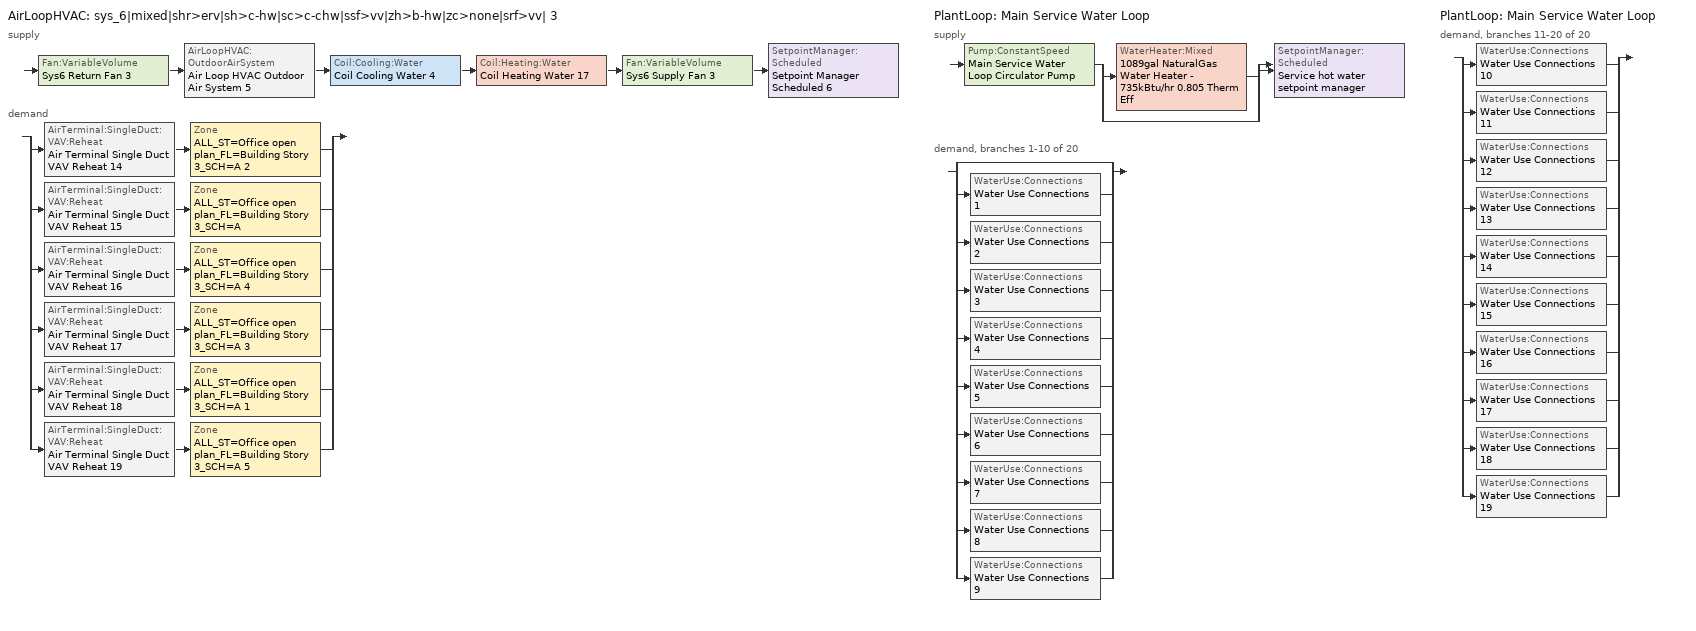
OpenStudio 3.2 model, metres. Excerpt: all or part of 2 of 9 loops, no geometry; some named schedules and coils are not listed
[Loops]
AirLoopHVAC 'sys_6|mixed|shr>erv|sh>c-hw|sc>c-chw|ssf>vv|zh>b-hw|zc>none|srf>vv| 3'
 supply: Fan:VariableVolume 'Sys6 Return Fan 3' > AirLoopHVAC:OutdoorAirSystem 'Air Loop HVAC Outdoor Air System 5' > Coil:Cooling:Water 'Coil Cooling Water 4' > Coil:Heating:Water 'Coil Heating Water 17' > Fan:VariableVolume 'Sys6 Supply Fan 3' > SetpointManager:Scheduled 'Setpoint Manager Scheduled 6'
 demand: split
  | AirTerminal:SingleDuct:VAV:Reheat 'Air Terminal Single Duct VAV Reheat 14' > Zone 'ALL_ST=Office open plan_FL=Building Story 3_SCH=A 2'
  | AirTerminal:SingleDuct:VAV:Reheat 'Air Terminal Single Duct VAV Reheat 15' > Zone 'ALL_ST=Office open plan_FL=Building Story 3_SCH=A'
  | AirTerminal:SingleDuct:VAV:Reheat 'Air Terminal Single Duct VAV Reheat 16' > Zone 'ALL_ST=Office open plan_FL=Building Story 3_SCH=A 4'
  | AirTerminal:SingleDuct:VAV:Reheat 'Air Terminal Single Duct VAV Reheat 17' > Zone 'ALL_ST=Office open plan_FL=Building Story 3_SCH=A 3'
  | AirTerminal:SingleDuct:VAV:Reheat 'Air Terminal Single Duct VAV Reheat 18' > Zone 'ALL_ST=Office open plan_FL=Building Story 3_SCH=A 1'
  | AirTerminal:SingleDuct:VAV:Reheat 'Air Terminal Single Duct VAV Reheat 19' > Zone 'ALL_ST=Office open plan_FL=Building Story 3_SCH=A 5'
PlantLoop 'Main Service Water Loop'
 supply: Pump:ConstantSpeed 'Main Service Water Loop Circulator Pump' > split
  | WaterHeater:Mixed '1089gal NaturalGas Water Heater - 735kBtu/hr 0.805 Therm Eff'
  | bypass
  join > SetpointManager:Scheduled 'Service hot water setpoint manager'
 demand, branches 1-10 of 20: split
  | bypass
  | WaterUse:Connections 'Water Use Connections 1'
  | WaterUse:Connections 'Water Use Connections 2'
  | WaterUse:Connections 'Water Use Connections 3'
  | WaterUse:Connections 'Water Use Connections 4'
  | WaterUse:Connections 'Water Use Connections 5'
  | WaterUse:Connections 'Water Use Connections 6'
  | WaterUse:Connections 'Water Use Connections 7'
  | WaterUse:Connections 'Water Use Connections 8'
  | WaterUse:Connections 'Water Use Connections 9'
PlantLoop 'Main Service Water Loop'
 demand, branches 11-20 of 20: split
  | WaterUse:Connections 'Water Use Connections 10'
  | WaterUse:Connections 'Water Use Connections 11'
  | WaterUse:Connections 'Water Use Connections 12'
  | WaterUse:Connections 'Water Use Connections 13'
  | WaterUse:Connections 'Water Use Connections 14'
  | WaterUse:Connections 'Water Use Connections 15'
  | WaterUse:Connections 'Water Use Connections 16'
  | WaterUse:Connections 'Water Use Connections 17'
  | WaterUse:Connections 'Water Use Connections 18'
  | WaterUse:Connections 'Water Use Connections 19'
[Sizing:Zone] Zone Cooling Design Supply Air Temperature Input Method=TemperatureDifference; Zone Cooling Design Supply Air Temperature {C}=14; Zone Cooling Design Supply Air Temperature Difference {deltaC}=11; Zone Heating Design Supply Air Temperature Input Method=TemperatureDifference; Zone Heating Design Supply Air Temperature {C}=40; Zone Heating Design Supply Air Temperature Difference {deltaC}=21; Zone Cooling Design Supply Air Humidity Ratio {kg-H2O/kg-air}=0.0085; Zone Heating Design Supply Air Humidity Ratio {kg-H2O/kg-air}=0.008; Zone Heating Sizing Factor=1.3; Zone Cooling Sizing Factor=1.1; Cooling Design Air Flow Method=DesignDay; Heating Design Air Flow Method=DesignDay; Account for Dedicated Outdoor Air System=No; Dedicated Outdoor Air System Control Strategy=NeutralSupplyAir; Dedicated Outdoor Air Low Setpoint Temperature for Design {C}=autosize; Dedicated Outdoor Air High Setpoint Temperature for Design {C}=autosize
ALL_ST=Office open plan_FL=Building Story 3_SCH=A; ALL_ST=Office open plan_FL=Building Story 3_SCH=A 1; ALL_ST=Office open plan_FL=Building Story 3_SCH=A 2; ALL_ST=Office open plan_FL=Building Story 3_SCH=A 3; ALL_ST=Office open plan_FL=Building Story 3_SCH=A 4; ALL_ST=Office open plan_FL=Building Story 3_SCH=A 5
[Zone equipment]
ALL_ST=Office open plan_FL=Building Story 3_SCH=A: Air Terminal Single Duct VAV Reheat 15, Zone HVAC Baseboard Convective Water 16
ALL_ST=Office open plan_FL=Building Story 3_SCH=A 1: Air Terminal Single Duct VAV Reheat 18, Zone HVAC Baseboard Convective Water 19
ALL_ST=Office open plan_FL=Building Story 3_SCH=A 2: Air Terminal Single Duct VAV Reheat 14, Zone HVAC Baseboard Convective Water 15
ALL_ST=Office open plan_FL=Building Story 3_SCH=A 3: Air Terminal Single Duct VAV Reheat 17, Zone HVAC Baseboard Convective Water 18
ALL_ST=Office open plan_FL=Building Story 3_SCH=A 4: Air Terminal Single Duct VAV Reheat 16, Zone HVAC Baseboard Convective Water 17
ALL_ST=Office open plan_FL=Building Story 3_SCH=A 5: Air Terminal Single Duct VAV Reheat 19, Zone HVAC Baseboard Convective Water 20
[PlantLoop]
Main Service Water Loop: Glycol Concentration=0; Maximum Loop Temperature {C}=60; Minimum Loop Temperature {C}=10; Plant Loop Volume {m3}=Autocalculate; Load Distribution Scheme=Optimal
[Sizing:Plant]
Main Service Water Loop: Loop Type=Heating; Design Loop Exit Temperature {C}=60; Loop Design Temperature Difference {deltaC}=5; Sizing Option=NonCoincident; Zone Timesteps in Averaging Window=1; Coincident Sizing Factor Mode=None
[AirLoopHVAC]
sys_6|mixed|shr>erv|sh>c-hw|sc>c-chw|ssf>vv|zh>b-hw|zc>none|srf>vv| 3: Availability Schedule=sys_6|mixed|shr>none|sh>c-hw|sc>c-chw|ssf>vv|zh>b-hw|zc>none|srf>vv| 3 Occ Sch; Design Supply Air Flow Rate {m3/s}=autosize; Design Return Air Flow Fraction of Supply Air Flow=1
[Sizing:System]
sys_6|mixed|shr>erv|sh>c-hw|sc>c-chw|ssf>vv|zh>b-hw|zc>none|srf>vv| 3: Type of Load to Size On=Sensible; Design Outdoor Air Flow Rate {m3/s}=Autosize; Central Heating Maximum System Air Flow Ratio=0.3; Preheat Design Temperature {C}=7; Preheat Design Humidity Ratio {kg-H2O/kg-Air}=0.008; Precool Design Temperature {C}=12.8; Precool Design Humidity Ratio {kg-H2O/kg-Air}=0.008; Central Cooling Design Supply Air Temperature {C}=13; Central Heating Design Supply Air Temperature {C}=13.1; Sizing Option=NonCoincident; 100% Outdoor Air in Cooling=No; 100% Outdoor Air in Heating=No; Central Cooling Design Supply Air Humidity Ratio {kg-H2O/kg-Air}=0.0085; Central Heating Design Supply Air Humidity Ratio {kg-H2O/kg-Air}=0.008; Cooling Design Air Flow Method=DesignDay; Cooling Design Air Flow Rate {m3/s}=0; Heating Design Air Flow Method=DesignDay; Heating Design Air Flow Rate {m3/s}=0; System Outdoor Air Method=ZoneSum; Zone Maximum Outdoor Air Fraction=1; Cooling Supply Air Flow Rate Per Floor Area {m3/s-m2}=0.00996765; Cooling Fraction of Autosized Cooling Supply Air Flow Rate=1; Cooling Supply Air Flow Rate Per Unit Cooling Capacity {m3/s-W}=3.94755e-05; Heating Supply Air Flow Rate Per Floor Area {m3/s-m2}=0.00996765; Heating Fraction of Autosized Heating Supply Air Flow Rate=1; Heating Fraction of Autosized Cooling Supply Air Flow Rate=1; Heating Supply Air Flow Rate Per Unit Heating Capacity {m3/s-W}=3.15882e-05; Cooling Design Capacity Method=CoolingDesignCapacity; Cooling Design Capacity {W}=autosize; Cooling Design Capacity Per Floor Area {W/m2}=234.7; Fraction of Autosized Cooling Design Capacity=1; Heating Design Capacity Method=HeatingDesignCapacity; Heating Design Capacity {W}=autosize; Heating Design Capacity Per Floor Area {W/m2}=157; Fraction of Autosized Heating Design Capacity=1; Central Cooling Capacity Control Method=OnOff
[Controller:OutdoorAir]
Controller Outdoor Air 5: Minimum Outdoor Air Flow Rate {m3/s}=autosize; Maximum Outdoor Air Flow Rate {m3/s}=Autosize; Economizer Control Type=DifferentialEnthalpy; Economizer Control Action Type=ModulateFlow; Lockout Type=NoLockout; Minimum Limit Type=FixedMinimum; Minimum Outdoor Air Schedule=sys_6|mixed|shr>none|sh>c-hw|sc>c-chw|ssf>vv|zh>b-hw|zc>none|srf>vv| 3 Occ Sch; Controller Mechanical Ventilation=Controller Mechanical Ventilation 5; High Humidity Control=No; Heat Recovery Bypass Control Type=BypassWhenOAFlowGreaterThanMinimum
[Controller:MechanicalVentilation]
Controller Mechanical Ventilation 5: Availability Schedule=Always On Discrete; System Outdoor Air Method=ZoneSum
[AirLoopHVAC:OutdoorAirSystem]
Air Loop HVAC Outdoor Air System 5: Controller=Controller Outdoor Air 5
[SetpointManager:Scheduled] Control Variable=Temperature
Name | Schedule
Setpoint Manager Scheduled 6 | Supply Air Temp 3
Service hot water setpoint manager | Service Water Loop Temp - 140F
[Pump:ConstantSpeed]
Main Service Water Loop Circulator Pump: Rated Flow Rate {m3/s}=autosize; Rated Pump Head {Pa}=2.15312e+06; Rated Power Consumption {W}=autosize; Motor Efficiency=0.895; Fraction of Motor Inefficiencies to Fluid Stream=0; Pump Control Type=Intermittent; Design Power Sizing Method=PowerPerFlowPerPressure; Design Electric Power per Unit Flow Rate {W/(m3/s)}=348701.1; Design Shaft Power per Unit Flow Rate per Unit Head {W-s/m3-Pa}=1.28205
[Fan:VariableVolume] Availability Schedule=Always On Discrete; Maximum Flow Rate {m3/s}=Autosize; Fan Power Minimum Flow Rate Input Method=Fraction; Fan Power Minimum Air Flow Rate {m3/s}=0; Motor In Airstream Fraction=1; Fan Power Coefficient 5=0
Name | Fan Total Efficiency | Pressure Rise {Pa} | Fan Power Minimum Flow Fraction | Motor Efficiency | Fan Power Coefficient 1 | Fan Power Coefficient 2 | Fan Power Coefficient 3 | Fan Power Coefficient 4
Sys6 Supply Fan 3 | 0.549965 | 1000 | 0.5 | 0.8461 | -4.1457 | 16.803 | -19.471 | 7.8488
Sys6 Return Fan 3 | 0.299975 | 250 | 0.68 | 0.4615 | -2.4176 | 9.5874 | -11.559 | 5.4009
[AirTerminal:SingleDuct:VAV:Reheat] Availability Schedule=Always On Discrete; Maximum Air Flow Rate {m3/s}=AutoSize; Zone Minimum Air Flow Input Method=Constant; Constant Minimum Air Flow Fraction=0.3; Maximum Hot Water or Steam Flow Rate {m3/s}=AutoSize; Minimum Hot Water or Steam Flow Rate {m3/s}=0; Convergence Tolerance=0.001; Damper Heating Action=Normal; Maximum Flow per Zone Floor Area During Reheat {m3/s-m2}=AutoSize; Maximum Flow Fraction During Reheat=0.5; Maximum Reheat Air Temperature {C}=43; Control For Outdoor Air=No
Name | Fixed Minimum Air Flow Rate {m3/s} | Reheat Coil
Air Terminal Single Duct VAV Reheat 14 | 4.99224 | Coil Heating Water 18
Air Terminal Single Duct VAV Reheat 15 | 0.0724055 | Coil Heating Water 19
Air Terminal Single Duct VAV Reheat 16 | 0.626839 | Coil Heating Water 20
Air Terminal Single Duct VAV Reheat 17 | 0.40395 | Coil Heating Water 21
Air Terminal Single Duct VAV Reheat 18 | 0.626826 | Coil Heating Water 22
Air Terminal Single Duct VAV Reheat 19 | 0.40395 | Coil Heating Water 23
[WaterHeater:Mixed]
1089gal NaturalGas Water Heater - 735kBtu/hr 0.805 Therm Eff: Tank Volume {m3}=4.12099; Setpoint Temperature Schedule=Service Water Loop Temp - 140F; Deadband Temperature Difference {deltaC}=2; Maximum Temperature Limit {C}=60; Heater Control Type=Cycle; Heater Maximum Capacity {W}=215321; Heater Fuel Type=NaturalGas; Heater Thermal Efficiency=0.804952; Part Load Factor Curve=SWH-EFFFPLR-NECB2011; Off Cycle Parasitic Fuel Consumption Rate {W}=249.012; Off Cycle Parasitic Fuel Type=NaturalGas; Off Cycle Parasitic Heat Fraction to Tank=0.8; On Cycle Parasitic Fuel Consumption Rate {W}=249.012; On Cycle Parasitic Fuel Type=NaturalGas; On Cycle Parasitic Heat Fraction to Tank=0; Ambient Temperature Indicator=Schedule; Ambient Temperature Schedule=Water Heater Ambient Temp Schedule - 70.0f; Off Cycle Loss Coefficient to Ambient Temperature {W/K}=27.4182; On Cycle Loss Coefficient to Ambient Temperature {W/K}=27.4182; Use Side Effectiveness=1; Source Side Effectiveness=1; Use Side Design Flow Rate {m3/s}=autosize; Source Side Design Flow Rate {m3/s}=autosize; Indirect Water Heating Recovery Time {hr}=1.5; Source Side Flow Control Mode=IndirectHeatPrimarySetpoint
[WaterHeater:Sizing]
1089gal NaturalGas Water Heater - 735kBtu/hr 0.805 Therm Eff: Design Mode=PeakDraw; Time Storage Can Meet Peak Draw {hr}=0.538503; Time for Tank Recovery {hr}=0; Nominal Tank Volume for Autosizing Plant Connections {m3}=1
[WaterUse:Connections] Drain Water Heat Exchanger Type=None; Drain Water Heat Exchanger Destination=Plant
Name | Water Use Equipment Name 1
Water Use Connections 1 | Core_bottom Service Water Use 0.95gal/min
Water Use Connections 2 | Core_mid Service Water Use 0.95gal/min
Water Use Connections 3 | Core_top Service Water Use 0.95gal/min
Water Use Connections 4 | Datacenter_basement_zn_6 Service Water Use 0.3gal/min
Water Use Connections 5 | Datacenter_bot_zn_6 Service Water Use 0.01gal/min
Water Use Connections 6 | Datacenter_mid_zn_6 Service Water Use 0.01gal/min
Water Use Connections 7 | Datacenter_top_zn_6 Service Water Use 0.01gal/min
Water Use Connections 8 | Perimeter_bot_zn_1 Service Water Use 0.12gal/min
Water Use Connections 9 | Perimeter_bot_zn_2 Service Water Use 0.08gal/min
Water Use Connections 10 | Perimeter_bot_zn_3 Service Water Use 0.12gal/min
Water Use Connections 11 | Perimeter_bot_zn_4 Service Water Use 0.08gal/min
Water Use Connections 12 | Perimeter_mid_zn_1 Service Water Use 0.12gal/min
Water Use Connections 13 | Perimeter_mid_zn_2 Service Water Use 0.08gal/min
Water Use Connections 14 | Perimeter_mid_zn_3 Service Water Use 0.12gal/min
Water Use Connections 15 | Perimeter_mid_zn_4 Service Water Use 0.08gal/min
Water Use Connections 16 | Perimeter_top_zn_1 Service Water Use 0.12gal/min
Water Use Connections 17 | Perimeter_top_zn_2 Service Water Use 0.08gal/min
Water Use Connections 18 | Perimeter_top_zn_3 Service Water Use 0.12gal/min
Water Use Connections 19 | Perimeter_top_zn_4 Service Water Use 0.08gal/min
[WaterUse:Equipment:Definition]
Name | Peak Flow Rate {m3/s} | Target Temperature Schedule | Sensible Fraction Schedule | Latent Fraction Schedule
Core_bottom Service Water Use Def 0.95gal/min | 5.96587e-05 | Schedule Ruleset 5 | Schedule Ruleset 3 | Schedule Ruleset 4
Core_mid Service Water Use Def 0.95gal/min | 5.96587e-05 | Schedule Ruleset 8 | Schedule Ruleset 6 | Schedule Ruleset 7
Core_top Service Water Use Def 0.95gal/min | 5.96587e-05 | Schedule Ruleset 11 | Schedule Ruleset 9 | Schedule Ruleset 10
Datacenter_basement_zn_6 Service Water Use Def 0.3gal/min | 1.87304e-05 | Schedule Ruleset 14 | Schedule Ruleset 12 | Schedule Ruleset 13
Datacenter_bot_zn_6 Service Water Use Def 0.01gal/min | 8.65266e-07 | Schedule Ruleset 17 | Schedule Ruleset 15 | Schedule Ruleset 16
Datacenter_mid_zn_6 Service Water Use Def 0.01gal/min | 8.65266e-07 | Schedule Ruleset 20 | Schedule Ruleset 18 | Schedule Ruleset 19
Datacenter_top_zn_6 Service Water Use Def 0.01gal/min | 8.65266e-07 | Schedule Ruleset 23 | Schedule Ruleset 21 | Schedule Ruleset 22
Perimeter_bot_zn_1 Service Water Use Def 0.12gal/min | 7.4909e-06 | Schedule Ruleset 26 | Schedule Ruleset 24 | Schedule Ruleset 25
Perimeter_bot_zn_2 Service Water Use Def 0.08gal/min | 4.82732e-06 | Schedule Ruleset 29 | Schedule Ruleset 27 | Schedule Ruleset 28
Perimeter_bot_zn_3 Service Water Use Def 0.12gal/min | 7.49074e-06 | Schedule Ruleset 32 | Schedule Ruleset 30 | Schedule Ruleset 31
Perimeter_bot_zn_4 Service Water Use Def 0.08gal/min | 4.82732e-06 | Schedule Ruleset 35 | Schedule Ruleset 33 | Schedule Ruleset 34
Perimeter_mid_zn_1 Service Water Use Def 0.12gal/min | 7.4909e-06 | Schedule Ruleset 38 | Schedule Ruleset 36 | Schedule Ruleset 37
Perimeter_mid_zn_2 Service Water Use Def 0.08gal/min | 4.82732e-06 | Schedule Ruleset 41 | Schedule Ruleset 39 | Schedule Ruleset 40
Perimeter_mid_zn_3 Service Water Use Def 0.12gal/min | 7.49074e-06 | Schedule Ruleset 44 | Schedule Ruleset 42 | Schedule Ruleset 43
Perimeter_mid_zn_4 Service Water Use Def 0.08gal/min | 4.82732e-06 | Schedule Ruleset 47 | Schedule Ruleset 45 | Schedule Ruleset 46
Perimeter_top_zn_1 Service Water Use Def 0.12gal/min | 7.4909e-06 | Schedule Ruleset 50 | Schedule Ruleset 48 | Schedule Ruleset 49
Perimeter_top_zn_2 Service Water Use Def 0.08gal/min | 4.82732e-06 | Schedule Ruleset 53 | Schedule Ruleset 51 | Schedule Ruleset 52
Perimeter_top_zn_3 Service Water Use Def 0.12gal/min | 7.49074e-06 | Schedule Ruleset 56 | Schedule Ruleset 54 | Schedule Ruleset 55
Perimeter_top_zn_4 Service Water Use Def 0.08gal/min | 4.82732e-06 | Schedule Ruleset 59 | Schedule Ruleset 57 | Schedule Ruleset 58
[WaterUse:Equipment] Flow Rate Fraction Schedule=NECB-A-Service Water Heating
Name | Water Use Equipment Definition | Space
Core_bottom Service Water Use 0.95gal/min | Core_bottom Service Water Use Def 0.95gal/min | Core_bottom
Core_mid Service Water Use 0.95gal/min | Core_mid Service Water Use Def 0.95gal/min | Core_mid
Core_top Service Water Use 0.95gal/min | Core_top Service Water Use Def 0.95gal/min | Core_top
Datacenter_basement_zn_6 Service Water Use 0.3gal/min | Datacenter_basement_zn_6 Service Water Use Def 0.3gal/min | DataCenter_basement_ZN_6
Datacenter_bot_zn_6 Service Water Use 0.01gal/min | Datacenter_bot_zn_6 Service Water Use Def 0.01gal/min | DataCenter_bot_ZN_6
Datacenter_mid_zn_6 Service Water Use 0.01gal/min | Datacenter_mid_zn_6 Service Water Use Def 0.01gal/min | DataCenter_mid_ZN_6
Datacenter_top_zn_6 Service Water Use 0.01gal/min | Datacenter_top_zn_6 Service Water Use Def 0.01gal/min | DataCenter_top_ZN_6
Perimeter_bot_zn_1 Service Water Use 0.12gal/min | Perimeter_bot_zn_1 Service Water Use Def 0.12gal/min | Perimeter_bot_ZN_1
Perimeter_bot_zn_2 Service Water Use 0.08gal/min | Perimeter_bot_zn_2 Service Water Use Def 0.08gal/min | Perimeter_bot_ZN_2
Perimeter_bot_zn_3 Service Water Use 0.12gal/min | Perimeter_bot_zn_3 Service Water Use Def 0.12gal/min | Perimeter_bot_ZN_3
Perimeter_bot_zn_4 Service Water Use 0.08gal/min | Perimeter_bot_zn_4 Service Water Use Def 0.08gal/min | Perimeter_bot_ZN_4
Perimeter_mid_zn_1 Service Water Use 0.12gal/min | Perimeter_mid_zn_1 Service Water Use Def 0.12gal/min | Perimeter_mid_ZN_1
Perimeter_mid_zn_2 Service Water Use 0.08gal/min | Perimeter_mid_zn_2 Service Water Use Def 0.08gal/min | Perimeter_mid_ZN_2
Perimeter_mid_zn_3 Service Water Use 0.12gal/min | Perimeter_mid_zn_3 Service Water Use Def 0.12gal/min | Perimeter_mid_ZN_3
Perimeter_mid_zn_4 Service Water Use 0.08gal/min | Perimeter_mid_zn_4 Service Water Use Def 0.08gal/min | Perimeter_mid_ZN_4
Perimeter_top_zn_1 Service Water Use 0.12gal/min | Perimeter_top_zn_1 Service Water Use Def 0.12gal/min | Perimeter_top_ZN_1
Perimeter_top_zn_2 Service Water Use 0.08gal/min | Perimeter_top_zn_2 Service Water Use Def 0.08gal/min | Perimeter_top_ZN_2
Perimeter_top_zn_3 Service Water Use 0.12gal/min | Perimeter_top_zn_3 Service Water Use Def 0.12gal/min | Perimeter_top_ZN_3
Perimeter_top_zn_4 Service Water Use 0.08gal/min | Perimeter_top_zn_4 Service Water Use Def 0.08gal/min | Perimeter_top_ZN_4
[Schedule:Ruleset]
Supply Air Temp 3: Default Day Schedule=Supply Air Temp Default 3
Service Water Loop Temp - 140F: Default Day Schedule=Service Water Loop Temp - 140F Default
Water Heater Ambient Temp Schedule - 70.0f: Default Day Schedule=Water Heater Ambient Temp Schedule - 70.0f Default
Schedule Ruleset 3: Default Day Schedule=Schedule Day 7
Schedule Ruleset 4: Default Day Schedule=Schedule Day 8
Schedule Ruleset 5: Default Day Schedule=Schedule Day 9
NECB-A-Service Water Heating: Default Day Schedule=NECB-A-Service Water Heating Default
Schedule Ruleset 6: Default Day Schedule=Schedule Day 10
Schedule Ruleset 7: Default Day Schedule=Schedule Day 11
Schedule Ruleset 8: Default Day Schedule=Schedule Day 12
Schedule Ruleset 9: Default Day Schedule=Schedule Day 13
Schedule Ruleset 10: Default Day Schedule=Schedule Day 14
Schedule Ruleset 11: Default Day Schedule=Schedule Day 15
Schedule Ruleset 12: Default Day Schedule=Schedule Day 16
Schedule Ruleset 13: Default Day Schedule=Schedule Day 17
Schedule Ruleset 14: Default Day Schedule=Schedule Day 18
Schedule Ruleset 15: Default Day Schedule=Schedule Day 19
Schedule Ruleset 16: Default Day Schedule=Schedule Day 20
Schedule Ruleset 17: Default Day Schedule=Schedule Day 21
Schedule Ruleset 18: Default Day Schedule=Schedule Day 22
Schedule Ruleset 19: Default Day Schedule=Schedule Day 23
Schedule Ruleset 20: Default Day Schedule=Schedule Day 24
Schedule Ruleset 21: Default Day Schedule=Schedule Day 25
Schedule Ruleset 22: Default Day Schedule=Schedule Day 26
Schedule Ruleset 23: Default Day Schedule=Schedule Day 27
Schedule Ruleset 24: Default Day Schedule=Schedule Day 28
Schedule Ruleset 25: Default Day Schedule=Schedule Day 29
Schedule Ruleset 26: Default Day Schedule=Schedule Day 30
Schedule Ruleset 27: Default Day Schedule=Schedule Day 31
Schedule Ruleset 28: Default Day Schedule=Schedule Day 32
Schedule Ruleset 29: Default Day Schedule=Schedule Day 33
Schedule Ruleset 30: Default Day Schedule=Schedule Day 34
Schedule Ruleset 31: Default Day Schedule=Schedule Day 35
Schedule Ruleset 32: Default Day Schedule=Schedule Day 36
Schedule Ruleset 33: Default Day Schedule=Schedule Day 37
Schedule Ruleset 34: Default Day Schedule=Schedule Day 38
Schedule Ruleset 35: Default Day Schedule=Schedule Day 39
Schedule Ruleset 36: Default Day Schedule=Schedule Day 40
Schedule Ruleset 37: Default Day Schedule=Schedule Day 41
Schedule Ruleset 38: Default Day Schedule=Schedule Day 42
Schedule Ruleset 41: Default Day Schedule=Schedule Day 45
sys_6|mixed|shr>none|sh>c-hw|sc>c-chw|ssf>vv|zh>b-hw|zc>none|srf>vv| 3 Occ Sch: Default Day Schedule=sys_6|mixed|shr>none|sh>c-hw|sc>c-chw|ssf>vv|zh>b-hw|zc>none|srf>vv| 3 Occ Sch Default; Summer Design Day Schedule=sys_6|mixed|shr>none|sh>c-hw|sc>c-chw|ssf>vv|zh>b-hw|zc>none|srf>vv| 3 Occ Sch Summer Design Day; Winter Design Day Schedule=sys_6|mixed|shr>none|sh>c-hw|sc>c-chw|ssf>vv|zh>b-hw|zc>none|srf>vv| 3 Occ Sch Winter Design Day
[Schedule:Day]
Supply Air Temp Default 3: 24, 0, 13
Service Water Loop Temp - 140F Default: 24, 0, 60
Water Heater Ambient Temp Schedule - 70.0f Default: 24, 0, 21.1111
NECB-A-Service Water Heating Default: 7, 0, 0.05, 8, 0, 0.1, 10, 0, 0.5, 16, 0, 0.9, 17, 0, 0.7, 18, 0, 0.5, 19, 0, 0.3, 22, 0, 0.2, 24, 0, 0.05
sys_6|mixed|shr>none|sh>c-hw|sc>c-chw|ssf>vv|zh>b-hw|zc>none|srf>vv| 3 Occ Sch Default: 8, 0, 0, 19, 0, 1, 24, 0, 0
sys_6|mixed|shr>none|sh>c-hw|sc>c-chw|ssf>vv|zh>b-hw|zc>none|srf>vv| 3 Occ Sch Winter Design Day; sys_6|mixed|shr>none|sh>c-hw|sc>c-chw|ssf>vv|zh>b-hw|zc>none|srf>vv| 3 Occ Sch Summer Design Day: 24, 0, 1
[Schedule:Rule] Date Specification Type=DateRange; Start Month=1; Start Day=1; End Month=12; End Day=31
Name | Schedule Ruleset | Rule Order | Day Schedule | Apply Monday | Apply Tuesday | Apply Wednesday | Apply Thursday | Apply Friday | Apply Saturday | Apply Sunday
Schedule Rule 20 | NECB-A-Service Water Heating | 2 | NECB-A-Service Water Heating Default|Wkdy Day | Yes | Yes | Yes | Yes | Yes
Schedule Rule 21 | NECB-A-Service Water Heating | 1 | NECB-A-Service Water Heating Sat Day |  |  |  |  |  | Yes
Schedule Rule 22 | NECB-A-Service Water Heating | 0 | NECB-A-Service Water Heating Sun|Hol Day |  |  |  |  |  |  | Yes
sys_6|mixed|shr>none|sh>c-hw|sc>c-chw|ssf>vv|zh>b-hw|zc>none|srf>vv| 3 Occ Sch Sunday Rule | sys_6|mixed|shr>none|sh>c-hw|sc>c-chw|ssf>vv|zh>b-hw|zc>none|srf>vv| 3 Occ Sch | 0 | sys_6|mixed|shr>none|sh>c-hw|sc>c-chw|ssf>vv|zh>b-hw|zc>none|srf>vv| 3 Occ Sch Sunday |  |  |  |  |  | Yes | Yes
[Schedule:Constant]
Always On Discrete: Value=1
[Curve:Cubic]
SWH-EFFFPLR-NECB2011: Coefficient1 Constant=0.7576; Coefficient2 x=1.0071; Coefficient3 x**2=-1.4443; Coefficient4 x**3=0.6844; Minimum Value of x=0; Maximum Value of x=1
